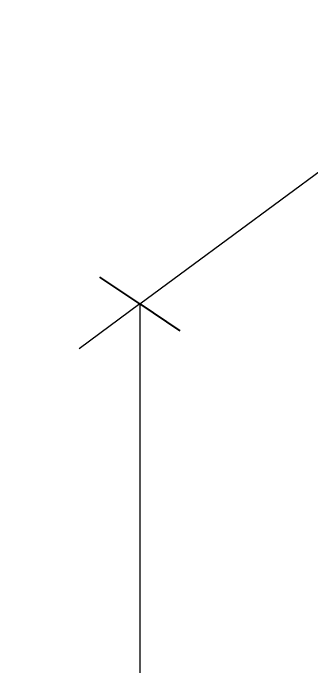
# Model space of a CAD drawing. Header units: metres. Extents: x 15 to 69.3, y -12.4 to 16.4.
# Drawn here: x 52.8685 to 53.0094, y 11.8699 to 12.1783 of the extents above; entities that cross this region are included whole.
import ezdxf

# ---------------------------------------------------------------- set-up
doc = ezdxf.new("R2010")
doc.units = ezdxf.units.M
doc.layers.add('A-ANNO-DIMS', color=7, linetype='Continuous', lineweight=5)
doc.layers.add('A-ANNO-DIMS-20', color=7, linetype='Continuous', lineweight=5)
doc.styles.add('Century Gothic_1', font='GOTHIC.TTF', dxfattribs={"height": 0.03})
doc.dimstyles.new('Setores_1_5', dxfattribs={"dimscale": 0.3048, "dimtxt": 0.031325, "dimasz": 0.208333, "dimexe": 0.15748, "dimexo": 0.098425, "dimgap": 0.114829, "dimtad": 1, "dimrnd": 0.01, "dimzin": 0, "dimdsep": 46, "dimtxsty": 'Century Gothic_1', "dimblk1": 'OBLIQUE', "dimblk2": 'OBLIQUE', "dimsah": 1, "dimcen": 0.09, "dimazin": 0, "dimtfac": 1, "dimtdec": 4, "dimtix": 1, "dimtmove": 0, "dimatfit": 3, "dimfxl": 1, "dimtvp": 1, "dimtolj": 1, "dimtzin": 0, "dimarcsym": 2})

# ---------------------------------------------------------------- blocks, each defined once
blk = doc.blocks.new('DIMBLOCK69-3D_DT_01')
at = {"layer": 'A-ANNO-DIMS-20'}
for p, q in [((52.92826, 12.04111), (53.09604, 12.16509)), ((52.92826, 12.04111), (52.89971, 12.02001)), ((52.92826, 12.04111), (52.92826, 11.53873)), ((52.92826, 11.53873), (52.93713, 11.54528)), ((52.92826, 11.53873), (52.89971, 11.51764))]:
    blk.add_line(p, q, dxfattribs=at)
at = {"layer": 'A-ANNO-DIMS-20', "lineweight": 25}
for p, q in [((52.92826, 12.04111), (52.90938, 12.05373)), ((52.92826, 12.04111), (52.94715, 12.02848)), ((52.92826, 11.53873), (52.90938, 11.55136)), ((52.92826, 11.53873), (52.94715, 11.52611))]:
    blk.add_line(p, q, dxfattribs=at)
at = {"layer": 'A-ANNO-DIMS-20', "color": 0, "insert": (52.86899, 11.70841), "char_height": 0.03, "width": 0.1587136, "attachment_point": 1, "rotation": 90, "line_spacing_factor": 0.984502, "style": 'Century Gothic_1'}
blk.add_mtext('0,60 m', dxfattribs=at)
blk = doc.blocks.new('_Oblique')
at = {"color": 0, "linetype": 'ByBlock', "lineweight": -2}
blk.add_line((-0.5, -0.5), (0.5, 0.5), dxfattribs=at)

msp = doc.modelspace()

# ---------------------------------------------------------------- dimensions: what is measured, and where the dimension line sits
at = {"layer": 'A-ANNO-DIMS'}
dim = msp.add_linear_dim(base=(52.92826, 11.55847), p1=(53.11389, 12.17827), p2=(52.95497, 11.55847), angle=90, dimstyle='Setores_1_5', override={"dimpost": '<>', "dimfxl": 0.639852}, dxfattribs=at)
dim.commit()
dim.dimension.update_dxf_attribs({"geometry": 'DIMBLOCK69-3D_DT_01', "text_midpoint": (52.87751, 11.86837)})

doc.saveas('drawing.dxf')
